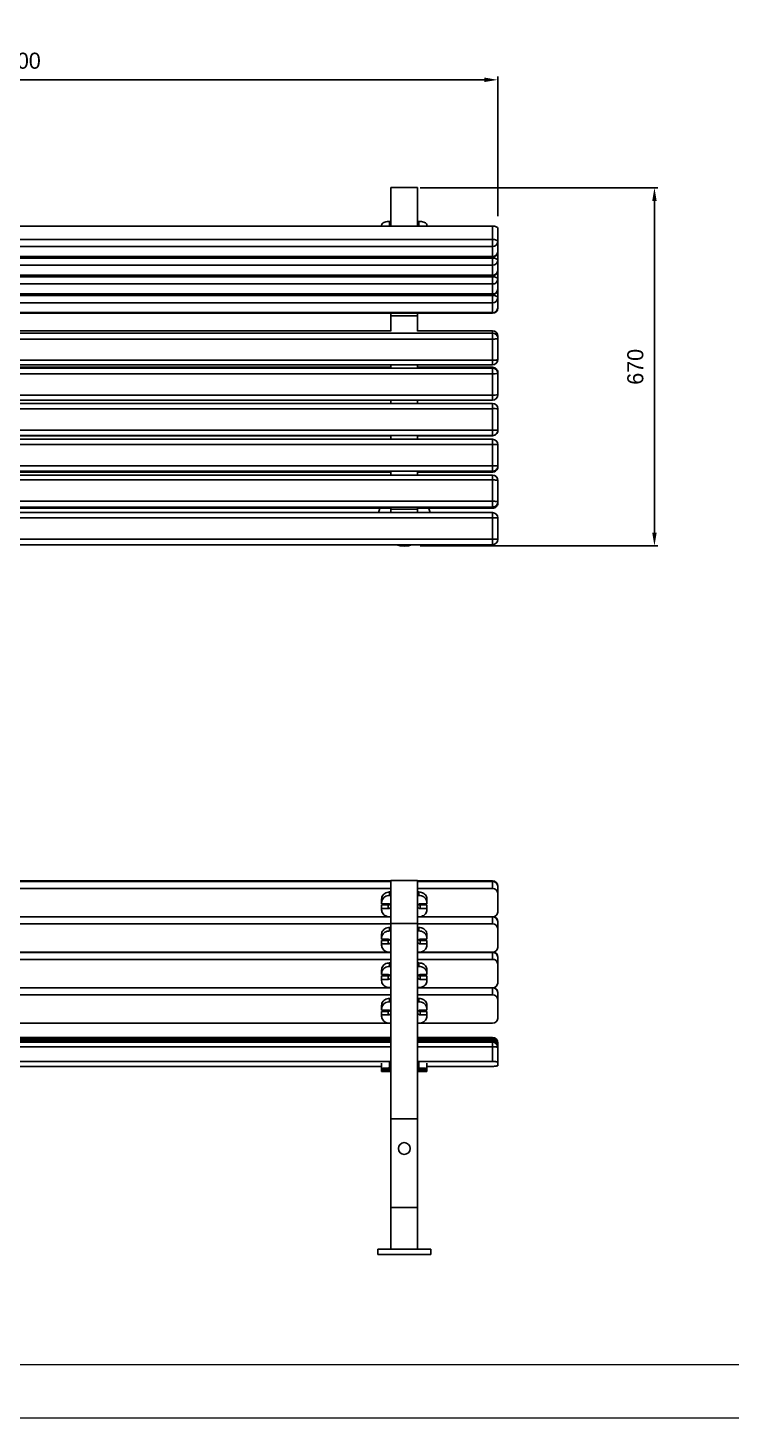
# Model space of a CAD drawing. Header units: millimetres. Extents: x 4278 to 10218, y -3534 to 666.
# Drawn here: x 5594 to 6910, y -3534 to -933 of the extents above; entities that cross this region are included whole.
import ezdxf

# ---------------------------------------------------------------- set-up
doc = ezdxf.new("R2010")
doc.units = ezdxf.units.MM
doc.header["$PDSIZE"] = -1
doc.layers.add('tabelka', color=155, linetype='Continuous')
doc.layers.add('WYMIAR', color=96, linetype='Continuous')
doc.dimstyles.new('1-1', dxfattribs={"dimtxt": 30, "dimasz": 25, "dimexe": 6.25, "dimexo": 30, "dimgap": 20.625, "dimtad": 1, "dimdec": 1, "dimtxsty": 'Standard', "dimcen": 0, "dimclrd": 2, "dimclre": 2, "dimclrt": 2, "dimadec": 0, "dimazin": 0, "dimtfac": 1, "dimtdec": 1, "dimtmove": 0, "dimatfit": 3, "dimfxl": 0, "dimarcsym": 0})

# ---------------------------------------------------------------- blocks, each defined once
blk = doc.blocks.new('tyl')
at = {"linetype": 'Continuous'}
for p, q in [((3559.4, -494.9), (2159.4, -494.9)), ((3559.4, -496), (2159.4, -496)), ((2159.4, -509.1), (3559.4, -509.1)), ((3556.9, -515.7), (3556.9, -522.3)), ((3556.9, -515.7), (3559.4, -515.7)), ((3609.4, -494.4), (3559.4, -494.4)), ((3559.4, -574.4), (3559.4, -494.4)), ((3609.4, -574.4), (3609.4, -494.4)), ((3749.4, -494.9), (3609.4, -494.9)), ((3749.4, -496), (3609.4, -496)), ((3609.4, -509.1), (3749.4, -509.1)), ((3611.9, -515.7), (3609.4, -515.7)), ((3611.9, -522.3), (3611.9, -515.7)), ((3749.4, -494.9), (3749.4, -496)), ((3749.4, -509.1), (3749.4, -496)), ((3759.4, -504.9), (3759.4, -517.9)), ((3759.4, -553.3), (3759.4, -517.9)), ((3541.9, -535.5), (3541.9, -529)), ((3541.9, -537.7), (3541.9, -535.5)), ((3541.9, -537.7), (3554.4, -537.7)), ((3541.9, -546.6), (3541.9, -540)), ((3541.9, -540), (3554.4, -540)), ((3554.4, -546.6), (3554.4, -540)), ((3556.9, -522.3), (3559.4, -522.3)), ((3611.9, -522.3), (3609.4, -522.3)), ((3626.9, -537.7), (3614.4, -537.7)), ((3614.4, -540), (3614.4, -546.6)), ((3626.9, -540), (3614.4, -540)), ((3626.9, -529), (3626.9, -535.5)), ((3626.9, -535.5), (3626.9, -537.7)), ((3626.9, -540), (3626.9, -546.6)), ((2159.4, -562.2), (3559.4, -562.2)), ((3559.4, -562.4), (2159.4, -562.4)), ((3541.9, -548.8), (3541.9, -546.6)), ((3541.9, -546.6), (3554.4, -546.6)), ((3556.9, -562.1), (3559.4, -562.1)), ((3611.9, -562.1), (3609.4, -562.1)), ((3609.4, -562.2), (3749.4, -562.2)), ((3749.4, -562.4), (3609.4, -562.4)), ((3626.9, -546.6), (3614.4, -546.6)), ((3626.9, -546.6), (3626.9, -548.8)), ((3749.4, -562.2), (3749.4, -562.4)), ((3749.4, -575.4), (3749.4, -562.4)), ((3759.4, -571.2), (3759.4, -584.3)), ((2159.4, -575.4), (3559.4, -575.4)), ((3541.9, -601.9), (3541.9, -595.3)), ((3556.9, -582.1), (3556.9, -588.6)), ((3556.9, -582.1), (3559.4, -582.1)), ((3556.9, -588.6), (3559.4, -588.6)), ((3559.4, -574.4), (3609.4, -574.4)), ((3559.4, -940.4), (3559.4, -574.4)), ((3609.4, -940.4), (3609.4, -574.4)), ((3609.4, -575.4), (3749.4, -575.4)), ((3611.9, -582.1), (3609.4, -582.1)), ((3611.9, -588.6), (3609.4, -588.6)), ((3611.9, -588.6), (3611.9, -582.1)), ((3626.9, -595.3), (3626.9, -601.9)), ((3759.4, -619.6), (3759.4, -584.3)), ((3541.9, -604.1), (3541.9, -601.9)), ((3541.9, -604.1), (3554.4, -604.1)), ((3541.9, -612.9), (3541.9, -606.4)), ((3541.9, -606.4), (3554.4, -606.4)), ((3541.9, -615.1), (3541.9, -612.9)), ((3541.9, -612.9), (3554.4, -612.9)), ((3554.4, -612.9), (3554.4, -606.4)), ((3626.9, -604.1), (3614.4, -604.1)), ((3614.4, -606.4), (3614.4, -612.9)), ((3626.9, -606.4), (3614.4, -606.4)), ((3626.9, -612.9), (3614.4, -612.9)), ((3626.9, -601.9), (3626.9, -604.1)), ((3626.9, -606.4), (3626.9, -612.9)), ((3626.9, -612.9), (3626.9, -615.1)), ((2159.4, -628.5), (3559.4, -628.5)), ((3559.4, -628.7), (2159.4, -628.7)), ((2159.4, -641.8), (3559.4, -641.8)), ((3556.9, -628.4), (3559.4, -628.4)), ((3556.9, -648.4), (3556.9, -654.9)), ((3556.9, -648.4), (3559.4, -648.4)), ((3611.9, -628.4), (3609.4, -628.4)), ((3609.4, -628.5), (3749.4, -628.5)), ((3749.4, -628.7), (3609.4, -628.7)), ((3609.4, -641.8), (3749.4, -641.8)), ((3611.9, -648.4), (3609.4, -648.4)), ((3611.9, -654.9), (3611.9, -648.4)), ((3749.4, -628.5), (3749.4, -628.7)), ((3749.4, -641.8), (3749.4, -628.7)), ((3759.4, -637.5), (3759.4, -650.6)), ((3541.9, -668.2), (3541.9, -661.7)), ((3541.9, -670.4), (3541.9, -668.2)), ((3541.9, -670.4), (3554.4, -670.4)), ((3541.9, -679.2), (3541.9, -672.7)), ((3541.9, -672.7), (3554.4, -672.7)), ((3554.4, -679.2), (3554.4, -672.7)), ((3556.9, -654.9), (3559.4, -654.9)), ((3611.9, -654.9), (3609.4, -654.9)), ((3626.9, -670.4), (3614.4, -670.4)), ((3614.4, -672.7), (3614.4, -679.2)), ((3626.9, -672.7), (3614.4, -672.7)), ((3626.9, -661.7), (3626.9, -668.2)), ((3626.9, -668.2), (3626.9, -670.4)), ((3626.9, -672.7), (3626.9, -679.2)), ((3759.4, -686), (3759.4, -650.6)), ((2159.4, -694.8), (3559.4, -694.8)), ((3559.4, -695), (2159.4, -695)), ((3541.9, -681.5), (3541.9, -679.2)), ((3541.9, -679.2), (3554.4, -679.2)), ((3556.9, -694.7), (3559.4, -694.7)), ((3611.9, -694.7), (3609.4, -694.7)), ((3609.4, -694.8), (3749.4, -694.8)), ((3749.4, -695), (3609.4, -695)), ((3626.9, -679.2), (3614.4, -679.2)), ((3626.9, -679.2), (3626.9, -681.5)), ((3749.4, -694.8), (3749.4, -695)), ((3749.4, -708.1), (3749.4, -695)), ((2159.4, -708.1), (3559.4, -708.1)), ((3541.9, -734.5), (3541.9, -728)), ((3556.9, -714.7), (3556.9, -721.3)), ((3556.9, -714.7), (3559.4, -714.7)), ((3556.9, -721.3), (3559.4, -721.3)), ((3609.4, -708.1), (3749.4, -708.1)), ((3611.9, -714.7), (3609.4, -714.7)), ((3611.9, -721.3), (3609.4, -721.3)), ((3611.9, -721.3), (3611.9, -714.7)), ((3626.9, -728), (3626.9, -734.5)), ((3759.4, -703.9), (3759.4, -716.9)), ((3759.4, -752.3), (3759.4, -716.9)), ((3541.9, -736.7), (3541.9, -734.5)), ((3541.9, -736.7), (3554.4, -736.7)), ((3541.9, -745.6), (3541.9, -739.1)), ((3541.9, -739.1), (3554.4, -739.1)), ((3541.9, -745.6), (3554.4, -745.6)), ((3541.9, -747.8), (3541.9, -745.6)), ((3554.4, -745.6), (3554.4, -739.1)), ((3626.9, -736.7), (3614.4, -736.7)), ((3614.4, -739.1), (3614.4, -745.6)), ((3626.9, -739.1), (3614.4, -739.1)), ((3626.9, -745.6), (3614.4, -745.6)), ((3626.9, -734.5), (3626.9, -736.7)), ((3626.9, -739.1), (3626.9, -745.6)), ((3626.9, -745.6), (3626.9, -747.8)), ((2159.4, -761.2), (3559.4, -761.2)), ((3556.9, -761.1), (3559.4, -761.1)), ((3611.9, -761.1), (3609.4, -761.1)), ((3609.4, -761.2), (3749.4, -761.2)), ((2159.4, -787.8), (3559.4, -787.8)), ((3559.4, -790.2), (2159.4, -790.2)), ((3559.4, -790.2), (2159.4, -790.2)), ((2159.4, -793.6), (3559.4, -793.6)), ((3559.4, -795.4), (2159.4, -795.4)), ((3559.4, -795.4), (2159.4, -795.4)), ((3559.4, -796.7), (2159.4, -796.7)), ((3559.4, -805.2), (2159.4, -805.2)), ((3609.4, -787.8), (3749.4, -787.8)), ((3749.4, -790.2), (3609.4, -790.2)), ((3749.4, -790.2), (3609.4, -790.2)), ((3609.4, -793.6), (3749.4, -793.6)), ((3749.4, -795.4), (3609.4, -795.4)), ((3749.4, -795.4), (3609.4, -795.4)), ((3749.4, -796.7), (3609.4, -796.7)), ((3749.4, -805.2), (3609.4, -805.2)), ((3749.4, -787.8), (3749.4, -790.2)), ((3749.4, -793.6), (3749.4, -790.2)), ((3749.4, -790.2), (3749.4, -790.2)), ((3749.4, -793.6), (3749.4, -795.4)), ((3749.4, -796.7), (3749.4, -795.4)), ((3749.4, -795.4), (3749.4, -795.4)), ((3749.4, -796.7), (3749.4, -805.2)), ((3749.4, -832.9), (3749.4, -805.2)), ((3759.1, -797.8), (3759.4, -797.8)), ((3759.3, -803.7), (3759.4, -803.5)), ((3759.4, -797.8), (3759.4, -800.2)), ((3759.4, -800.2), (3759.4, -803.5)), ((3759.4, -803.5), (3759.4, -805.4)), ((3759.4, -805.4), (3759.4, -806.7)), ((3759.4, -806.7), (3759.4, -834.4)), ((2159.4, -832.9), (3559.4, -832.9)), ((2176.9, -841.9), (3541.9, -841.9)), ((3541.9, -846.2), (3541.9, -836.2)), ((3541.9, -846.4), (3541.9, -846.2)), ((3541.9, -846.4), (3554.4, -846.4)), ((3541.9, -847.1), (3541.9, -846.4)), ((3541.9, -847.3), (3541.9, -847.1)), ((3541.9, -847.1), (3554.4, -847.1)), ((3541.9, -850.1), (3541.9, -847.3)), ((3541.9, -850.2), (3541.9, -850.1)), ((3541.9, -850.2), (3554.4, -850.2)), ((3541.9, -850.5), (3541.9, -850.2)), ((3541.9, -850.6), (3541.9, -850.5)), ((3541.9, -850.5), (3554.4, -850.5)), ((3541.9, -851.3), (3541.9, -850.6)), ((3543.4, -851.3), (3559.4, -851.3)), ((3554.4, -847.1), (3554.4, -846.4)), ((3554.4, -850.5), (3554.4, -850.2)), ((3556.9, -834), (3556.9, -845)), ((3556.9, -845), (3559.4, -845)), ((3556.9, -848.3), (3559.4, -848.3)), ((3556.9, -848.3), (3556.9, -849.5)), ((3556.9, -849.5), (3559.4, -849.5)), ((3556.9, -851), (3559.4, -851)), ((3556.9, -851), (3556.9, -851.2)), ((3556.9, -851.2), (3559.4, -851.2)), ((3609.4, -832.9), (3749.4, -832.9)), ((3611.9, -845), (3609.4, -845)), ((3611.9, -848.3), (3609.4, -848.3)), ((3611.9, -849.5), (3609.4, -849.5)), ((3611.9, -851), (3609.4, -851)), ((3611.9, -851.2), (3609.4, -851.2)), ((3609.4, -851.3), (3625.4, -851.3)), ((3611.9, -845), (3611.9, -834)), ((3611.9, -849.5), (3611.9, -848.3)), ((3611.9, -851.2), (3611.9, -851)), ((3626.9, -846.4), (3614.4, -846.4)), ((3614.4, -846.4), (3614.4, -847.1)), ((3626.9, -847.1), (3614.4, -847.1)), ((3626.9, -850.2), (3614.4, -850.2)), ((3614.4, -850.2), (3614.4, -850.5)), ((3626.9, -850.5), (3614.4, -850.5)), ((3626.9, -836.2), (3626.9, -846.2)), ((3626.9, -841.9), (3749.4, -841.9)), ((3626.9, -846.4), (3626.9, -846.2)), ((3626.9, -847.1), (3626.9, -846.4)), ((3626.9, -847.3), (3626.9, -847.1)), ((3626.9, -847.3), (3626.9, -850.1)), ((3626.9, -850.2), (3626.9, -850.1)), ((3626.9, -850.5), (3626.9, -850.2)), ((3626.9, -850.6), (3626.9, -850.5)), ((3626.9, -850.6), (3626.9, -851.3)), ((3759.4, -840.4), (3759.4, -834.4)), ((3559.4, -940.4), (3609.4, -940.4)), ((3559.4, -940.4), (3559.4, -1105.7)), ((3609.4, -940.4), (3609.4, -1105.7)), ((3609.4, -1105.7), (3559.4, -1105.7)), ((3559.4, -1105.7), (3559.4, -1183.7)), ((3609.4, -1105.7), (3609.4, -1183.7)), ((3535, -1193.7), (3535, -1183.7)), ((3535, -1183.7), (3633.8, -1183.7)), ((3535, -1193.7), (3633.8, -1193.7)), ((3633.8, -1193.7), (3633.8, -1183.7))]:
    blk.add_line(p, q, dxfattribs=at)
at = {"linetype": 'Continuous', "flags": 128}
for points in [[(3541.9, -529), (3542.1, -526.9), (3542.6, -524.9), (3543.5, -523), (3544.8, -521.2), (3546.3, -519.6), (3548.1, -518.3), (3550.1, -517.2), (3552.3, -516.4), (3554.6, -515.9), (3556.9, -515.7)], [(3611.9, -515.7), (3614.3, -515.9), (3616.5, -516.4), (3618.7, -517.2), (3620.7, -518.3), (3622.5, -519.6), (3624, -521.2), (3625.3, -523), (3626.2, -524.9), (3626.7, -526.9), (3626.9, -529)], [(3556.9, -522.3), (3554.6, -522.4), (3552.3, -522.9), (3550.1, -523.7), (3548.1, -524.8), (3546.3, -526.1), (3544.8, -527.7), (3543.5, -529.5), (3542.6, -531.4), (3542.1, -533.4), (3541.9, -535.5)], [(3626.9, -535.5), (3626.7, -533.4), (3626.2, -531.4), (3625.3, -529.5), (3624, -527.7), (3622.5, -526.1), (3620.7, -524.8), (3618.7, -523.7), (3616.5, -522.9), (3614.3, -522.4), (3611.9, -522.3)], [(3541.9, -548.8), (3542.1, -550.9), (3542.6, -552.9), (3543.5, -554.8), (3544.8, -556.6), (3546.3, -558.2), (3548.1, -559.5), (3550.1, -560.6), (3552.3, -561.4), (3554.6, -561.9), (3556.9, -562.1)], [(3611.9, -562.1), (3614.3, -561.9), (3616.5, -561.4), (3618.7, -560.6), (3620.7, -559.5), (3622.5, -558.2), (3624, -556.6), (3625.3, -554.8), (3626.2, -552.9), (3626.7, -550.9), (3626.9, -548.8)], [(3541.9, -595.3), (3542.1, -593.3), (3542.6, -591.2), (3543.5, -589.3), (3544.8, -587.5), (3546.3, -585.9), (3548.1, -584.6), (3550.1, -583.5), (3552.3, -582.7), (3554.6, -582.2), (3556.9, -582.1)], [(3556.9, -588.6), (3554.6, -588.8), (3552.3, -589.2), (3550.1, -590), (3548.1, -591.1), (3546.3, -592.5), (3544.8, -594.1), (3543.5, -595.8), (3542.6, -597.8), (3542.1, -599.8), (3541.9, -601.9)], [(3611.9, -582.1), (3614.3, -582.2), (3616.5, -582.7), (3618.7, -583.5), (3620.7, -584.6), (3622.5, -585.9), (3624, -587.5), (3625.3, -589.3), (3626.2, -591.2), (3626.7, -593.3), (3626.9, -595.3)], [(3626.9, -601.9), (3626.7, -599.8), (3626.2, -597.8), (3625.3, -595.8), (3624, -594.1), (3622.5, -592.5), (3620.7, -591.1), (3618.7, -590), (3616.5, -589.2), (3614.3, -588.8), (3611.9, -588.6)], [(3541.9, -615.1), (3542.1, -617.2), (3542.6, -619.2), (3543.5, -621.1), (3544.8, -622.9), (3546.3, -624.5), (3548.1, -625.9), (3550.1, -626.9), (3552.3, -627.7), (3554.6, -628.2), (3556.9, -628.4)], [(3611.9, -628.4), (3614.3, -628.2), (3616.5, -627.7), (3618.7, -626.9), (3620.7, -625.9), (3622.5, -624.5), (3624, -622.9), (3625.3, -621.1), (3626.2, -619.2), (3626.7, -617.2), (3626.9, -615.1)], [(3541.9, -661.7), (3542.1, -659.6), (3542.6, -657.6), (3543.5, -655.6), (3544.8, -653.9), (3546.3, -652.3), (3548.1, -650.9), (3550.1, -649.8), (3552.3, -649), (3554.6, -648.6), (3556.9, -648.4)], [(3611.9, -648.4), (3614.3, -648.6), (3616.5, -649), (3618.7, -649.8), (3620.7, -650.9), (3622.5, -652.3), (3624, -653.9), (3625.3, -655.6), (3626.2, -657.6), (3626.7, -659.6), (3626.9, -661.7)], [(3556.9, -654.9), (3554.6, -655.1), (3552.3, -655.6), (3550.1, -656.4), (3548.1, -657.5), (3546.3, -658.8), (3544.8, -660.4), (3543.5, -662.2), (3542.6, -664.1), (3542.1, -666.1), (3541.9, -668.2)], [(3626.9, -668.2), (3626.7, -666.1), (3626.2, -664.1), (3625.3, -662.2), (3624, -660.4), (3622.5, -658.8), (3620.7, -657.5), (3618.7, -656.4), (3616.5, -655.6), (3614.3, -655.1), (3611.9, -654.9)], [(3541.9, -681.5), (3542.1, -683.5), (3542.6, -685.6), (3543.5, -687.5), (3544.8, -689.3), (3546.3, -690.8), (3548.1, -692.2), (3550.1, -693.3), (3552.3, -694.1), (3554.6, -694.6), (3556.9, -694.7)], [(3611.9, -694.7), (3614.3, -694.6), (3616.5, -694.1), (3618.7, -693.3), (3620.7, -692.2), (3622.5, -690.8), (3624, -689.3), (3625.3, -687.5), (3626.2, -685.6), (3626.7, -683.5), (3626.9, -681.5)], [(3541.9, -728), (3542.1, -725.9), (3542.6, -723.9), (3543.5, -722), (3544.8, -720.2), (3546.3, -718.6), (3548.1, -717.3), (3550.1, -716.2), (3552.3, -715.4), (3554.6, -714.9), (3556.9, -714.7)], [(3556.9, -721.3), (3554.6, -721.4), (3552.3, -721.9), (3550.1, -722.7), (3548.1, -723.8), (3546.3, -725.1), (3544.8, -726.7), (3543.5, -728.5), (3542.6, -730.4), (3542.1, -732.5), (3541.9, -734.5)], [(3611.9, -714.7), (3614.3, -714.9), (3616.5, -715.4), (3618.7, -716.2), (3620.7, -717.3), (3622.5, -718.6), (3624, -720.2), (3625.3, -722), (3626.2, -723.9), (3626.7, -725.9), (3626.9, -728)], [(3626.9, -734.5), (3626.7, -732.5), (3626.2, -730.4), (3625.3, -728.5), (3624, -726.7), (3622.5, -725.1), (3620.7, -723.8), (3618.7, -722.7), (3616.5, -721.9), (3614.3, -721.4), (3611.9, -721.3)], [(3541.9, -747.8), (3542.1, -749.9), (3542.6, -751.9), (3543.5, -753.8), (3544.8, -755.6), (3546.3, -757.2), (3548.1, -758.5), (3550.1, -759.6), (3552.3, -760.4), (3554.6, -760.9), (3556.9, -761.1)], [(3611.9, -761.1), (3614.3, -760.9), (3616.5, -760.4), (3618.7, -759.6), (3620.7, -758.5), (3622.5, -757.2), (3624, -755.6), (3625.3, -753.8), (3626.2, -751.9), (3626.7, -749.9), (3626.9, -747.8)], [(3749.4, -805.2), (3751.4, -805.2), (3753.2, -805.3), (3755, -805.4), (3756.5, -805.6), (3757.7, -805.8), (3758.6, -806.1), (3759.2, -806.4), (3759.4, -806.7)], [(3759.4, -834.4), (3759.2, -834.1), (3758.6, -833.8), (3757.7, -833.5), (3756.5, -833.3), (3755, -833.1), (3753.2, -833), (3751.4, -832.9), (3749.4, -832.9)], [(3749.4, -841.9), (3751.4, -841.9), (3753.2, -841.8), (3755, -841.6), (3756.5, -841.4), (3757.7, -841.2), (3758.6, -841), (3759.2, -840.7), (3759.4, -840.4)]]:
    blk.add_lwpolyline(points, dxfattribs=at)
at = {"linetype": 'Continuous'}
blk.add_circle((3584.4, -995.7), 11, dxfattribs=at)
for centre, radius, start, end in [((3749.4, -504.9), 10, 0, 90), ((3749.9, -505.5), 9.48, 3.7234, 93.2939), ((3749.9, -518.6), 9.48, 3.7236, 93.2933), ((3554.7, -542.5), 4.74, 3.7234, 93.2935), ((3554.4, -534.7), 5.37, 269.5375, 308.3198), ((3554.7, -541.9), 4.74, 266.7058, 356.2765), ((3614.1, -542.5), 4.74, 86.7069, 176.2762), ((3614.1, -541.9), 4.74, 183.7239, 273.2938), ((3614.4, -534.7), 5.37, 231.6802, 270.4625), ((3749.9, -552.7), 9.48, 266.706, 356.2767), ((3749.9, -571.8), 9.48, 3.7233, 93.294), ((3749.4, -571.2), 10, 0, 71.6906), ((3749.9, -584.9), 9.48, 3.7236, 93.2937), ((3554.7, -608.8), 4.74, 3.7242, 93.2935), ((3554.4, -601), 5.37, 269.5391, 308.3182), ((3554.7, -608.2), 4.74, 266.7065, 356.2766), ((3614.1, -608.8), 4.74, 86.7069, 176.2754), ((3614.1, -608.2), 4.74, 183.7238, 273.2931), ((3614.4, -601), 5.37, 231.6818, 270.4609), ((3749.9, -619), 9.48, 266.7061, 356.2766), ((3749.9, -638.2), 9.48, 3.7236, 93.2933), ((3749.9, -651.2), 9.48, 3.7236, 93.2937), ((3749.4, -637.5), 10, 0, 71.6906), ((3554.7, -675.1), 4.74, 3.7235, 93.2942), ((3554.4, -667.3), 5.37, 269.5419, 308.3154), ((3554.7, -674.5), 4.74, 266.7065, 356.2766), ((3614.1, -675.1), 4.74, 86.7062, 176.2761), ((3614.1, -674.5), 4.74, 183.7238, 273.2931), ((3614.4, -667.3), 5.37, 231.6846, 270.4581), ((3749.9, -685.4), 9.48, 266.7064, 356.2763), ((3749.9, -704.5), 9.48, 3.7236, 93.2935), ((3749.4, -703.9), 10, 0, 71.6906), ((3749.9, -717.6), 9.48, 3.7235, 93.2938), ((3554.7, -741.5), 4.74, 3.7234, 93.2939), ((3554.4, -733.7), 5.37, 269.5398, 308.3184), ((3554.7, -740.9), 4.74, 266.7058, 356.2769), ((3614.1, -741.5), 4.74, 86.7065, 176.2762), ((3614.1, -740.9), 4.74, 183.7235, 273.2938), ((3614.4, -733.7), 5.37, 231.6816, 270.4602), ((3749.9, -751.7), 9.48, 266.7064, 356.2765), ((3749.4, -797.8), 10, 0, 90), ((3749.4, -800.2), 10, 0, 90), ((3749.4, -800.2), 9.98, 0.1009, 90.1018), ((3749.4, -803.6), 9.98, 0.1013, 90.1014), ((3749.4, -805.4), 10, 0, 90), ((3749.4, -805.4), 9.99, 0.0358, 90.0368), ((3749.4, -806.7), 10, 0, 90)]:
    blk.add_arc(centre, radius, start, end, dxfattribs=at)
for points, knots in [([(3556.9, -845), (3556.1, -845), (3554.4, -845), (3551.9, -845.1), (3549.6, -845.2), (3547.5, -845.3), (3545.7, -845.4), (3544.1, -845.6), (3543, -845.8), (3542.1, -846), (3542, -846.2), (3541.9, -846.2)], [0, 0, 0, 0, 0.107082, 0.214163, 0.32124, 0.428319, 0.535492, 0.642667, 0.750069, 0.857472, 1, 1, 1, 1]), ([(3541.9, -847.3), (3541.9, -847.4), (3542, -847.5), (3542.7, -847.6), (3543.7, -847.8), (3545.2, -847.9), (3546.9, -848), (3549, -848.1), (3551.2, -848.2), (3553.9, -848.3), (3555.8, -848.3), (3556.9, -848.3)], [0, 0, 0, 0, 0.107897, 0.215794, 0.323697, 0.431599, 0.539363, 0.647123, 0.754501, 0.861876, 1, 1, 1, 1]), ([(3556.9, -849.5), (3556.1, -849.5), (3554.4, -849.5), (3551.9, -849.6), (3549.6, -849.6), (3547.5, -849.7), (3545.6, -849.7), (3544.1, -849.8), (3543, -849.9), (3542.1, -850), (3542, -850.1), (3541.9, -850.1)], [0, 0, 0, 0, 0.1073925, 0.2147871, 0.3221819, 0.429575, 0.5369696, 0.6443637, 0.7517592, 0.8591546, 1, 1, 1, 1]), ([(3541.9, -850.6), (3541.9, -850.6), (3542, -850.7), (3542.7, -850.7), (3543.7, -850.8), (3545.1, -850.8), (3546.9, -850.9), (3548.9, -850.9), (3551.2, -850.9), (3553.8, -851), (3555.8, -851), (3556.9, -851)], [0, 0, 0, 0, 0.1074391, 0.2148786, 0.3223174, 0.4297566, 0.537193, 0.6446312, 0.7520358, 0.8594416, 1, 1, 1, 1]), ([(3556.9, -851.2), (3556.1, -851.2), (3554.4, -851.2), (3551.9, -851.2), (3549.6, -851.3), (3547.5, -851.3), (3545.7, -851.3), (3544.1, -851.3), (3543, -851.3), (3542.1, -851.3), (3542, -851.3), (3541.9, -851.3)], [0, 0, 0, 0, 0.10584, 0.214752, 0.320593, 0.429501, 0.535357, 0.64428, 0.750155, 0.859101, 1, 1, 1, 1]), ([(3554.4, -846.4), (3555, -846.4), (3556.1, -846.4), (3557.6, -846.5), (3558.7, -846.6), (3559.3, -846.7), (3559.4, -846.8), (3559.4, -846.8)], [0, 0, 0, 0, 0.213889, 0.427775, 0.641929, 0.856686, 1, 1, 1, 1]), ([(3559.4, -846.8), (3559.3, -846.8), (3559.2, -846.9), (3558.4, -847), (3557.1, -847.1), (3555.7, -847.1), (3554.8, -847.1), (3554.4, -847.1)], [0, 0, 0, 0, 0.216323, 0.432655, 0.648686, 0.864057, 1, 1, 1, 1]), ([(3554.4, -850.2), (3555, -850.2), (3556.1, -850.2), (3557.6, -850.3), (3558.7, -850.3), (3559.3, -850.3), (3559.4, -850.4), (3559.4, -850.4)], [0, 0, 0, 0, 0.214655, 0.429303, 0.643968, 0.858662, 1, 1, 1, 1]), ([(3559.4, -850.4), (3559.3, -850.4), (3559.2, -850.4), (3558.4, -850.5), (3557.1, -850.5), (3555.7, -850.5), (3554.8, -850.5), (3554.4, -850.5)], [0, 0, 0, 0, 0.214741, 0.429481, 0.644214, 0.858908, 1, 1, 1, 1]), ([(3609.4, -846.8), (3609.5, -846.8), (3609.6, -846.7), (3610.4, -846.6), (3611.7, -846.5), (3613.1, -846.4), (3614, -846.4), (3614.4, -846.4)], [0, 0, 0, 0, 0.215521, 0.431056, 0.646263, 0.860841, 1, 1, 1, 1]), ([(3614.4, -847.1), (3613.8, -847.1), (3612.7, -847.1), (3611.2, -847.1), (3610.1, -847), (3609.5, -846.9), (3609.4, -846.8), (3609.4, -846.8)], [0, 0, 0, 0, 0.214578, 0.429136, 0.644027, 0.859604, 1, 1, 1, 1]), ([(3609.4, -850.4), (3609.5, -850.4), (3609.6, -850.3), (3610.4, -850.3), (3611.7, -850.2), (3613.1, -850.2), (3614, -850.2), (3614.4, -850.2)], [0, 0, 0, 0, 0.214739, 0.429479, 0.644195, 0.858884, 1, 1, 1, 1]), ([(3614.4, -850.5), (3613.8, -850.5), (3612.7, -850.5), (3611.2, -850.5), (3610.1, -850.5), (3609.5, -850.4), (3609.4, -850.4), (3609.4, -850.4)], [0, 0, 0, 0, 0.214638, 0.429282, 0.643943, 0.858648, 1, 1, 1, 1]), ([(3626.9, -846.2), (3626.9, -846.2), (3626.8, -846), (3626.1, -845.9), (3625.1, -845.7), (3623.7, -845.5), (3621.9, -845.3), (3619.9, -845.2), (3617.6, -845.1), (3614.9, -845.1), (3613, -845), (3611.9, -845)], [0, 0, 0, 0, 0.107745, 0.21549, 0.323241, 0.430993, 0.538587, 0.646178, 0.753511, 0.860844, 1, 1, 1, 1]), ([(3611.9, -848.3), (3612.7, -848.3), (3614.4, -848.3), (3616.9, -848.2), (3619.2, -848.2), (3621.3, -848.1), (3623.1, -848), (3624.7, -847.8), (3625.8, -847.7), (3626.7, -847.5), (3626.8, -847.4), (3626.9, -847.3)], [0, 0, 0, 0, 0.1068685, 0.2137347, 0.3205927, 0.4274512, 0.5345218, 0.6415946, 0.7490882, 0.8565828, 1, 1, 1, 1]), ([(3626.9, -850.1), (3626.9, -850.1), (3626.8, -850), (3626.1, -849.9), (3625.1, -849.9), (3623.7, -849.8), (3621.9, -849.7), (3619.9, -849.6), (3617.6, -849.6), (3615, -849.5), (3613, -849.5), (3611.9, -849.5)], [0, 0, 0, 0, 0.107407, 0.214813, 0.322221, 0.429628, 0.537026, 0.644426, 0.75182, 0.859214, 1, 1, 1, 1]), ([(3611.9, -851), (3612.7, -851), (3614.4, -851), (3616.9, -850.9), (3619.2, -850.9), (3621.3, -850.9), (3623.2, -850.9), (3624.7, -850.8), (3625.8, -850.8), (3626.7, -850.7), (3626.8, -850.6), (3626.9, -850.6)], [0, 0, 0, 0, 0.107348, 0.214694, 0.32204, 0.429385, 0.536757, 0.644128, 0.751546, 0.858962, 1, 1, 1, 1]), ([(3626.9, -851.3), (3626.9, -851.3), (3626.8, -851.3), (3626.1, -851.3), (3625.1, -851.3), (3623.7, -851.3), (3621.9, -851.3), (3619.9, -851.3), (3617.6, -851.2), (3615, -851.2), (3613, -851.2), (3611.9, -851.2)], [0, 0, 0, 0, 0.1058797, 0.2148302, 0.3207096, 0.4296606, 0.5355416, 0.6444944, 0.750365, 0.8593056, 1, 1, 1, 1])]:
    blk.add_open_spline(points, degree=3, knots=knots, dxfattribs=at)
blk = doc.blocks.new('rzut')
at = {"linetype": 'Continuous'}
for p, q in [((-419, 2790.5), (-394.3, 2790.5)), ((-394.3, 2790.5), (-375.6, 2790.5)), ((-375.6, 2790.5), (-359.3, 2790.5)), ((-359.3, 2790.5), (-340.6, 2790.5)), ((-340.6, 2790.5), (-324.3, 2790.5)), ((-324.3, 2790.5), (-305.6, 2790.5)), ((-305.6, 2790.5), (-289.3, 2790.5)), ((-289.3, 2790.5), (-270.6, 2790.5)), ((-217.9, 2790.5), (-213.7, 2790.5)), ((-213.7, 2790.5), (-174.2, 2790.5)), ((-149.5, 2790.5), (-148, 2790.5)), ((-148, 2790.5), (-108.1, 2790.5)), ((-82, 2790.5), (-42, 2790.5)), ((-42, 2790.5), (-41.5, 2790.5)), ((-14.9, 2790.5), (25.1, 2790.5)), ((25.1, 2790.5), (26.5, 2790.5)), ((52.1, 2790.5), (92, 2790.5)), ((92, 2790.5), (94.3, 2790.5)), ((122.3, 2790.5), (122.3, 2780.5)), ((122.3, 2790.5), (162.3, 2790.5)), ((162.3, 2790.5), (162.3, 2780.5)), ((-398.9, 2780.5), (-423.7, 2780.5)), ((-423.7, 2780.5), (-423.7, 1000.5)), ((-385.4, 2780.5), (-398.9, 2780.5)), ((-398.9, 1000.5), (-398.9, 2780.5)), ((-385.4, 2780.5), (-385.4, 1000.5)), ((-366.8, 2780.5), (-385.4, 2780.5)), ((-366.8, 1000.5), (-366.8, 2780.5)), ((-365.6, 2780.5), (-366.8, 2780.5)), ((-365.6, 1000.5), (-365.6, 2780.5)), ((-363.9, 2780.5), (-365.6, 2780.5)), ((-350.4, 2780.5), (-363.9, 2780.5)), ((-363.9, 1000.5), (-363.9, 2780.5)), ((-350.4, 2780.5), (-350.4, 1000.5)), ((-331.8, 2780.5), (-350.4, 2780.5)), ((-331.8, 1000.5), (-331.8, 2780.5)), ((-330.6, 2780.5), (-331.8, 2780.5)), ((-330.6, 1000.5), (-330.6, 2780.5)), ((-328.9, 2780.5), (-330.6, 2780.5)), ((-315.4, 2780.5), (-328.9, 2780.5)), ((-328.9, 1000.5), (-328.9, 2780.5)), ((-315.4, 2780.5), (-315.4, 1000.5)), ((-296.8, 2780.5), (-315.4, 2780.5)), ((-296.8, 1000.5), (-296.8, 2780.5)), ((-295.6, 2780.5), (-296.8, 2780.5)), ((-295.6, 1000.5), (-295.6, 2780.5)), ((-294, 2780.5), (-295.6, 2780.5)), ((-280.4, 2780.5), (-294, 2780.5)), ((-294, 1000.5), (-294, 2780.5)), ((-280.4, 2780.5), (-280.4, 1000.5)), ((-261.8, 2780.5), (-280.4, 2780.5)), ((-261.8, 1000.5), (-261.8, 2780.5)), ((-260.6, 2780.5), (-261.8, 2780.5)), ((-260.6, 1000.5), (-260.6, 2780.5)), ((-223.6, 2780.5), (-227.8, 2780.5)), ((-227.8, 2780.5), (-227.8, 2640.5)), ((-212.2, 2780.5), (-223.6, 2780.5)), ((-223.6, 1000.5), (-223.6, 2780.5)), ((-212.2, 2780.5), (-212.2, 1000.5)), ((-172.7, 2780.5), (-212.2, 2780.5)), ((-172.7, 1000.5), (-172.7, 2780.5)), ((-164.2, 2780.5), (-172.7, 2780.5)), ((-164.2, 1000.5), (-164.2, 2780.5)), ((-158, 2780.5), (-159.5, 2780.5)), ((-159.5, 2780.5), (-159.5, 2640.5)), ((-147.5, 2780.5), (-158, 2780.5)), ((-158, 1000.5), (-158, 2780.5)), ((-147.5, 2780.5), (-147.5, 1000.5)), ((-107.6, 2780.5), (-147.5, 2780.5)), ((-107.6, 1000.5), (-107.6, 2780.5)), ((-98.1, 2780.5), (-107.6, 2780.5)), ((-98.1, 1000.5), (-98.1, 2780.5)), ((-92, 2780.5), (-92, 1000.5)), ((-82.1, 2780.5), (-92, 2780.5)), ((-42.1, 2780.5), (-82.1, 2780.5)), ((-82.1, 2780.5), (-82.1, 1000.5)), ((-32, 2780.5), (-42.1, 2780.5)), ((-42.1, 1000.5), (-42.1, 2780.5)), ((-32, 2780.5), (-32, 1000.5)), ((-31.5, 2780.5), (-32, 2780.5)), ((-31.5, 2780.5), (-31.5, 2640.5)), ((-24.9, 2780.5), (-24.9, 1000.5)), ((-15.4, 2780.5), (-24.9, 2780.5)), ((24.6, 2780.5), (-15.4, 2780.5)), ((-15.4, 2780.5), (-15.4, 1000.5)), ((35, 2780.5), (24.6, 2780.5)), ((24.6, 1000.5), (24.6, 2780.5)), ((35, 2780.5), (35, 1000.5)), ((36.5, 2780.5), (35, 2780.5)), ((36.5, 2780.5), (36.5, 2640.5)), ((42.1, 2780.5), (42.1, 1000.5)), ((51.3, 2780.5), (42.1, 2780.5)), ((91.1, 2780.5), (51.3, 2780.5)), ((51.3, 2780.5), (51.3, 1000.5)), ((101.9, 2780.5), (91.1, 2780.5)), ((91.1, 1000.5), (91.1, 2780.5)), ((101.9, 2780.5), (101.9, 1000.5)), ((104.3, 2780.5), (101.9, 2780.5)), ((104.3, 2780.5), (104.3, 2640.5)), ((122.3, 2780.5), (112.3, 2780.5)), ((112.3, 1000.5), (112.3, 2780.5)), ((162.3, 2780.5), (122.3, 2780.5)), ((122.3, 2780.5), (122.3, 1000.5)), ((172.3, 2780.5), (162.3, 2780.5)), ((162.3, 1000.5), (162.3, 2780.5)), ((172.3, 2780.5), (172.3, 1000.5)), ((-425.6, 2658), (-423.7, 2658)), ((-495.6, 2640.5), (-495.6, 2590.5)), ((-495.6, 2640.5), (-423.7, 2640.5)), ((-432.6, 2643), (-432.6, 2640.5)), ((-423.7, 2643), (-432.6, 2643)), ((-256.1, 2640.5), (-260.6, 2640.5)), ((-256.1, 2590.5), (-256.1, 2640.5)), ((-227.3, 2640.5), (-256.1, 2640.5)), ((-159.5, 2640.5), (-164.2, 2640.5)), ((-92, 2640.5), (-98.1, 2640.5)), ((-24.9, 2640.5), (-31.5, 2640.5)), ((42.1, 2640.5), (36.5, 2640.5)), ((105.9, 2640.5), (104.3, 2640.5)), ((105.9, 2640.5), (112.3, 2640.5)), ((105.9, 2590.5), (105.9, 2640.5)), ((-495.6, 2590.5), (-423.7, 2590.5)), ((-432.6, 2588), (-432.6, 2590.5)), ((-432.6, 2588), (-423.7, 2588)), ((-256.1, 2590.5), (-260.6, 2590.5)), ((-227.3, 2590.5), (-256.1, 2590.5)), ((-227.8, 2590.5), (-227.8, 1190.5)), ((-159.5, 2590.5), (-164.2, 2590.5)), ((-159.5, 2590.5), (-159.5, 1190.5)), ((-92, 2590.5), (-98.1, 2590.5)), ((-31.5, 2590.5), (-31.5, 1190.5)), ((-24.9, 2590.5), (-31.5, 2590.5)), ((36.5, 2590.5), (36.5, 1190.5)), ((42.1, 2590.5), (36.5, 2590.5)), ((104.3, 2590.5), (104.3, 1190.5)), ((105.9, 2590.5), (104.3, 2590.5)), ((105.9, 2590.5), (112.3, 2590.5)), ((-423.7, 2573), (-425.6, 2573))]:
    blk.add_line(p, q, dxfattribs=at)
at = {"linetype": 'Continuous', "flags": 128}
for points in [[(-423.7, 2780.5), (-423.6, 2782.4), (-423.4, 2784.3), (-422.9, 2786.1), (-422.3, 2787.6), (-421.6, 2788.8), (-420.8, 2789.7), (-420, 2790.3), (-419, 2790.5)], [(-394.3, 2790.5), (-395.2, 2790.3), (-396.1, 2789.7), (-396.9, 2788.8), (-397.6, 2787.6), (-398.2, 2786.1), (-398.6, 2784.3), (-398.9, 2782.4), (-398.9, 2780.5)], [(-359.3, 2790.5), (-360.2, 2790.3), (-361.1, 2789.7), (-361.9, 2788.8), (-362.6, 2787.6), (-363.2, 2786.1), (-363.6, 2784.3), (-363.9, 2782.4), (-363.9, 2780.5)], [(-324.3, 2790.5), (-325.2, 2790.3), (-326.1, 2789.7), (-326.9, 2788.8), (-327.6, 2787.6), (-328.2, 2786.1), (-328.6, 2784.3), (-328.9, 2782.4), (-328.9, 2780.5)], [(-289.3, 2790.5), (-290.2, 2790.3), (-291.1, 2789.7), (-291.9, 2788.8), (-292.6, 2787.6), (-293.2, 2786.1), (-293.6, 2784.3), (-293.9, 2782.4), (-294, 2780.5)], [(-213.7, 2790.5), (-213.4, 2790.3), (-213.1, 2789.7), (-212.9, 2788.8), (-212.6, 2787.6), (-212.5, 2786.1), (-212.3, 2784.3), (-212.2, 2782.4), (-212.2, 2780.5)], [(-174.2, 2790.5), (-173.9, 2790.3), (-173.6, 2789.7), (-173.3, 2788.8), (-173.1, 2787.6), (-172.9, 2786.1), (-172.8, 2784.3), (-172.7, 2782.4), (-172.7, 2780.5)], [(52.1, 2790.5), (51.9, 2790.3), (51.8, 2789.7), (51.6, 2788.8), (51.5, 2787.6), (51.4, 2786.1), (51.3, 2784.3), (51.3, 2782.4), (51.3, 2780.5)], [(92, 2790.5), (91.8, 2790.3), (91.6, 2789.7), (91.5, 2788.8), (91.4, 2787.6), (91.3, 2786.1), (91.2, 2784.3), (91.1, 2782.4), (91.1, 2780.5)], [(-432.6, 2643), (-432.5, 2645.3), (-432.2, 2647.6), (-431.8, 2649.8), (-431.3, 2651.8), (-430.5, 2653.6), (-429.7, 2655.1), (-428.8, 2656.4), (-427.8, 2657.3), (-426.7, 2657.8), (-425.6, 2658)], [(-425.6, 2573), (-426.7, 2573.2), (-427.8, 2573.7), (-428.8, 2574.6), (-429.7, 2575.9), (-430.5, 2577.4), (-431.3, 2579.2), (-431.8, 2581.2), (-432.2, 2583.4), (-432.5, 2585.6), (-432.6, 2588)]]:
    blk.add_lwpolyline(points, dxfattribs=at)
at = {"linetype": 'Continuous'}
for centre, radius, start, end in [((-394.9, 2781), 9.48, 356.7062, 86.2765), ((-375.6, 2780.5), 10, 0, 90), ((-376.2, 2781), 9.48, 356.7065, 86.2764), ((-359.9, 2781), 9.48, 356.7065, 86.2764), ((-340.6, 2780.5), 10, 0, 90), ((-341.2, 2781), 9.48, 356.7064, 86.2763), ((-324.9, 2781), 9.48, 356.7064, 86.2763), ((-305.6, 2780.5), 10, 0, 90), ((-306.2, 2781), 9.48, 356.7062, 86.2765), ((-289.9, 2781), 9.48, 356.7064, 86.2764), ((-270.6, 2780.5), 10, 0, 90), ((-271.2, 2781), 9.48, 356.7063, 86.2764), ((-217.9, 2780.6), 9.94, 90.3297, 180.3267), ((-213.7, 2780.6), 9.94, 90.3297, 180.3267), ((-174.2, 2780.5), 10, 0, 90), ((-149.5, 2780.5), 9.99, 90.0372, 180.0379), ((-148, 2780.5), 9.99, 90.0371, 180.0379), ((-196.8, 2783), 49.3, 357.1012, 8.7569), ((-108.1, 2780.5), 10, 0, 90), ((-156.8, 2783), 49.3, 357.1012, 8.7569), ((-82, 2780.5), 10, 90, 180), ((65.1, 2783), 147.3, 177.0809, 180.9723), ((105.1, 2783), 147.3, 177.0809, 180.9723), ((-42, 2780.5), 10, 359.9955, 89.9963), ((-41.5, 2780.5), 10, 359.9955, 89.9963), ((-14.9, 2780.5), 10, 90, 180), ((34.7, 2783), 50.1, 171.3864, 182.852), ((74.6, 2783), 50.1, 171.3865, 182.852), ((25.1, 2780.5), 9.99, 359.9633, 89.9641), ((26.5, 2780.5), 9.99, 359.9633, 89.9641), ((52.1, 2780.5), 10, 90, 180), ((92, 2780.5), 9.98, 359.8984, 89.899), ((94.3, 2780.5), 9.98, 359.8984, 89.8989), ((122.3, 2780.5), 10, 90, 180), ((162.3, 2780.5), 10, 0, 90), ((124.8, 2615.5), 50, 104.4775, 114.2147), ((124.8, 2615.5), 50, 341.8051, 18.1949), ((124.8, 2615.5), 50, 245.7853, 255.5225)]:
    blk.add_arc(centre, radius, start, end, dxfattribs=at)
blk = doc.blocks.new('*D10')
at = {"layer": 'Defpoints', "color": 0}
for p in [(6298.6, -1232.2), (6766.8, -1232.2), (6298.6, -1902.5)]:
    blk.add_point(p, dxfattribs=at)
at = {"layer": 'WYMIAR', "color": 2, "lineweight": -2}
for p, q in [((6328.6, -1232.2), (6773.1, -1232.2)), ((6766.8, -1877.5), (6766.8, -1257.2)), ((6328.6, -1902.5), (6773.1, -1902.5))]:
    blk.add_line(p, q, dxfattribs=at)
at = {"layer": 'WYMIAR', "color": 2}
for points in [[(6762.7, -1257.2), (6771, -1257.2), (6766.8, -1232.2)], [(6762.7, -1877.5), (6771, -1877.5), (6766.8, -1902.5)]]:
    blk.add_solid(points, dxfattribs=at)
at = {"layer": 'WYMIAR', "color": 2, "insert": (6731.2, -1567.3), "char_height": 30, "attachment_point": 5, "rotation": 90}
blk.add_mtext('670', dxfattribs=at)
blk = doc.blocks.new('*D11')
at = {"layer": 'Defpoints', "color": 0}
for p in [(6473.6, -1030.4), (4673.6, -1315.3), (6473.6, -1315.3)]:
    blk.add_point(p, dxfattribs=at)
at = {"layer": 'WYMIAR', "color": 2, "lineweight": -2}
for p, q in [((4673.6, -1285.3), (4673.6, -1024.1)), ((4698.6, -1030.4), (6448.6, -1030.4)), ((6473.6, -1285.3), (6473.6, -1024.1))]:
    blk.add_line(p, q, dxfattribs=at)
at = {"layer": 'WYMIAR', "color": 2}
for points in [[(4698.6, -1026.2), (4698.6, -1034.5), (4673.6, -1030.4)], [(6448.6, -1026.2), (6448.6, -1034.5), (6473.6, -1030.4)]]:
    blk.add_solid(points, dxfattribs=at)
at = {"layer": 'WYMIAR', "color": 2, "insert": (5573.6, -994.8), "char_height": 30, "attachment_point": 5}
blk.add_mtext('1800', dxfattribs=at)

msp = doc.modelspace()

# ---------------------------------------------------------------- linework, layer by layer
at = {"layer": 'tabelka', "lineweight": 5}
for points in [[(4277.57, 665.74), (10217.57, 665.74), (10217.57, -3534.26), (4277.57, -3534.26)], [(4377.57, 565.74), (10117.57, 565.74), (10117.57, -3434.26), (4377.57, -3434.26)]]:
    msp.add_lwpolyline(points, close=True, dxfattribs=at)

# ---------------------------------------------------------------- block references
at = {"rotation": 270}
msp.add_blockref('rzut', (3683.13, -1727.74), dxfattribs=at)
msp.add_blockref('tyl', (2714.22, -2034.09))

# ---------------------------------------------------------------- dimensions: what is measured, and where the dimension line sits
at = {"layer": 'WYMIAR'}
dim = msp.add_linear_dim(base=(6473.62, -1030.38), p1=(4673.62, -1315.28), p2=(6473.62, -1315.28), dimstyle='1-1', dxfattribs=at)
dim.commit()
dim.dimension.update_dxf_attribs({"geometry": '*D11', "text_midpoint": (5573.62, -994.76)})
dim = msp.add_linear_dim(base=(6766.83, -1232.16), p1=(6298.62, -1902.53), p2=(6298.62, -1232.16), angle=90, text='670', dimstyle='1-1', dxfattribs=at)
dim.commit()
dim.dimension.update_dxf_attribs({"geometry": '*D10', "text_midpoint": (6731.21, -1567.34)})

doc.saveas('drawing.dxf')
